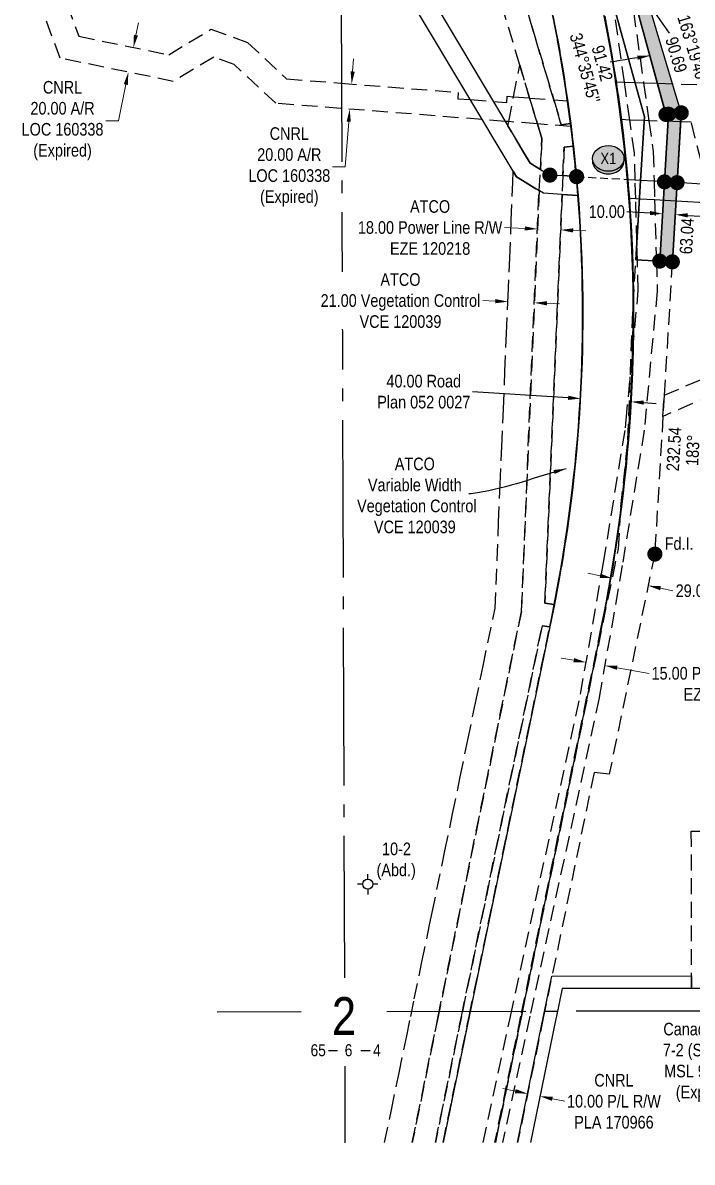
# Model space of a CAD drawing. Extents: x 506429 to 517084, y 6049655 to 6059669.
# Drawn here: x 512685 to 513217, y 6049655 to 6050559 of the extents above; entities that cross this region are included whole.
import ezdxf
from ezdxf.enums import TextEntityAlignment as Align

# ---------------------------------------------------------------- set-up
doc = ezdxf.new("R2010")
doc.units = 0
doc.header["$LTSCALE"] = 5
doc.header["$PDSIZE"] = 0.5
for name, pattern in [('foc-ACCESSROAD', [3.75, 2.5, -1.25]), ('foc-FLOWLINE', [3.75, 2.5, -1.25]), ('foc-QUARTERLINE', [33, 25, -3, 2, -3]), ('foc-TIELINE', [1.875, 1.25, -0.625]), ('foc-TRAV', [1.875, 1.25, -0.625])]:
    doc.linetypes.add(name, pattern=pattern)
doc.layers.get('Defpoints').update_dxf_attribs({"color": 9})
for name, color, linetype in [('10', 1, 'Continuous'), ('9', 3, 'Continuous'), ('C-RW', 13, 'Continuous'), ('F-AR', 190, 'foc-ACCESSROAD'), ('F-EZE', 190, 'foc-FLOWLINE'), ('F-RW', 190, 'Continuous'), ('F-VCE', 190, 'foc-FLOWLINE'), ('F-WS', 190, 'foc-ACCESSROAD'), ('F-WS-S', 190, 'Continuous'), ('L-BD', 7, 'Continuous'), ('L-BD1', 253, 'Continuous'), ('L-MON', 1, 'Continuous'), ('L-SECLBL', 7, 'Continuous'), ('L-SECQ', 8, 'foc-QUARTERLINE'), ('L-TIE', 7, 'foc-TIELINE'), ('L-TITLEDB', 4, 'Continuous'), ('L-TITLEDB-T', 4, 'Continuous'), ('L-TRAV', 7, 'foc-TRAV'), ('P-CROSSINGS', 250, 'Continuous'), ('P-IOP1-H', 21, 'Continuous'), ('P-PROPOSED', 10, 'Continuous'), ('P-PROPOSED-H', 21, 'Continuous'), ('P-TXT', 4, 'Continuous')]:
    doc.layers.add(name, color=color, linetype=linetype)
for name, color, linetype, lineweight in [('F-AR-T', 190, 'Continuous', 9), ('F-EZE-T', 190, 'Continuous', 9), ('F-RW-T', 190, 'Continuous', 9), ('F-WS-T', 190, 'Continuous', 9)]:
    doc.layers.add(name, color=color, linetype=linetype, lineweight=lineweight)
doc.layers.add('Z-POINTNUMBER', color=215, linetype='Continuous', plot=False)
doc.styles.add('80CG', font='ARIALN.TTF', dxfattribs={"height": 10})
doc.styles.add('80L', font='ARIALN.TTF', dxfattribs={"height": 10})
doc.styles.add('Crossing', font='ARIALN.TTF', dxfattribs={"height": 10})
doc.styles.add('SIMPLEX', font='ARIALN.TTF')
doc.dimstyles.new('Compass 5 000', dxfattribs={"dimscale": 5, "dimtxt": 9, "dimasz": 2, "dimexe": 0.2, "dimexo": 0.0625, "dimgap": 0.5, "dimtad": 0, "dimtih": 1, "dimtoh": 1, "dimzin": 0, "dimdsep": 46, "dimtxsty": '80CG', "dimcen": 0.1, "dimse1": 1, "dimse2": 1, "dimclrd": 256, "dimclrt": 256, "dimaunit": 1, "dimadec": 4, "dimazin": 0, "dimtfac": 0.06, "dimtofl": 0, "dimtmove": 0, "dimatfit": 1, "dimfxl": 0.2, "dimtolj": 1, "dimtzin": 0, "dimlwd": -1, "dimarcsym": 0})

# ---------------------------------------------------------------- blocks, each defined once
blk = doc.blocks.new('fdia')
at = {"color": 255, "const_width": 1}
blk.add_lwpolyline([(-0.5, 0, 1), (0.5, 0, 1)], format="xyb", close=True, dxfattribs=at)
blk = doc.blocks.new('Fdiaa')
blk.add_blockref('fdia', (0, 0))
blk = doc.blocks.new('fdib')
at = {"color": 1, "const_width": 1.6}
blk.add_lwpolyline([(-0.4, 0, 1), (0.4, 0, 1)], format="xyb", close=True, dxfattribs=at)
at = {"color": 1}
blk.add_circle((0, 0), 0.8, dxfattribs=at)
blk = doc.blocks.new('Fdibb')
blk.add_blockref('fdib', (0, 0))
blk = doc.blocks.new('fdicc')
for name in ['Fdibb', 'Fdiaa']:
    blk.add_blockref(name, (0, 0))
blk = doc.blocks.new('FDI')
blk.add_blockref('fdicc', (0, 0))
blk = doc.blocks.new('*D874')
at = {"layer": 'Defpoints', "color": 0, "transparency": 16777216}
for p in [(513093.9, 6050400.57), (513112.28, 6050399.8), (513093.7, 6050395.83)]:
    blk.add_point(p, dxfattribs=at)
at = {"layer": 'F-RW-T', "transparency": 16777216}
for p, q in [((513083.71, 6050396.25), (513067.67, 6050396.92)), ((513122.07, 6050394.64), (513132.06, 6050394.22))]:
    blk.add_line(p, q, dxfattribs=at)
for points in [[(513083.78, 6050397.91), (513083.64, 6050394.58), (513093.7, 6050395.83)], [(513122.14, 6050396.31), (513122, 6050392.98), (513112.08, 6050395.06)]]:
    blk.add_solid(points, dxfattribs=at)
at = {"layer": 'F-RW-T', "transparency": 16777216, "insert": (513008.52, 6050396.92), "char_height": 10, "attachment_point": 5, "style": '80CG'}
blk.add_mtext('\\A1;ATCO\\P18.00 Power Line R/W\\PEZE 120218', dxfattribs=at)
blk = doc.blocks.new('*D876')
at = {"layer": 'Defpoints', "color": 0, "transparency": 16777216}
for p in [(513153.95, 6050122.39), (513181.55, 6050112.76), (513182.33, 6050116.53)]:
    blk.add_point(p, dxfattribs=at)
at = {"layer": 'F-EZE-T', "transparency": 16777216}
for p, q in [((513143.38, 6050120.65), (513133.59, 6050122.67)), ((513191.34, 6050110.74), (513201.14, 6050108.72))]:
    blk.add_line(p, q, dxfattribs=at)
for points in [[(513143.72, 6050122.28), (513143.05, 6050119.02), (513153.18, 6050118.63)], [(513191.68, 6050112.37), (513191.01, 6050109.11), (513181.55, 6050112.76)]]:
    blk.add_solid(points, dxfattribs=at)
at = {"layer": 'F-EZE-T', "transparency": 16777216, "insert": (513260.73, 6050108.72), "char_height": 10, "attachment_point": 5, "style": '80CG'}
blk.add_mtext('\\A1;ATCO\\P29.00 Power Line R/W\\PEZE 840086', dxfattribs=at)
blk = doc.blocks.new('*D877')
at = {"layer": 'Defpoints', "color": 0, "transparency": 16777216}
for p in [(513135.53, 6050070.09), (513150.3, 6050067.51), (513147.13, 6050049.35)]:
    blk.add_point(p, dxfattribs=at)
at = {"layer": 'F-EZE-T', "transparency": 16777216}
for p, q in [((513122.51, 6050053.65), (513112.66, 6050055.37)), ((513156.98, 6050047.63), (513182.42, 6050043.18))]:
    blk.add_line(p, q, dxfattribs=at)
for points in [[(513122.8, 6050055.29), (513122.22, 6050052.01), (513132.36, 6050051.93)], [(513157.27, 6050049.27), (513156.7, 6050045.99), (513147.13, 6050049.35)]]:
    blk.add_solid(points, dxfattribs=at)
at = {"layer": 'F-EZE-T', "transparency": 16777216, "insert": (513241.56, 6050043.18), "char_height": 10, "attachment_point": 5, "style": '80CG'}
blk.add_mtext('\\A1;ATCO\\P15.00 Power Line R/W\\PEZE 960063', dxfattribs=at)
blk = doc.blocks.new('*D878')
at = {"layer": 'Defpoints', "color": 0, "transparency": 16777216}
for p in [(512987.89, 6050507.58), (512944.7, 6050490.93), (512986.32, 6050487.66)]:
    blk.add_point(p, dxfattribs=at)
at = {"layer": 'F-AR-T', "transparency": 16777216}
for p, q in [((512947.05, 6050520.82), (512947.83, 6050530.78)), ((512943.92, 6050480.96), (512941.09, 6050445.02)), ((512941.09, 6050445.02), (512931.09, 6050445.02))]:
    blk.add_line(p, q, dxfattribs=at)
for points in [[(512945.39, 6050520.95), (512948.71, 6050520.69), (512946.26, 6050510.85)], [(512942.25, 6050481.09), (512945.58, 6050480.83), (512944.7, 6050490.93)]]:
    blk.add_solid(points, dxfattribs=at)
at = {"layer": 'F-AR-T', "transparency": 16777216, "insert": (512896.78, 6050445.02), "char_height": 10, "attachment_point": 5, "style": '80CG'}
blk.add_mtext('\\A1;CNRL\\P20.00 A/R\\PLOC 160338\\P(Expired)', dxfattribs=at)
blk = doc.blocks.new('*D885')
at = {"layer": 'Defpoints', "color": 0, "transparency": 16777216}
for p in [(513095.26, 6049754.72), (513105.05, 6049752.71), (513095.74, 6049707.61)]:
    blk.add_point(p, dxfattribs=at)
at = {"layer": 'F-RW-T', "transparency": 16777216}
for p, q in [((513076.16, 6049711.65), (513066.37, 6049713.67)), ((513105.54, 6049705.59), (513115.33, 6049703.57))]:
    blk.add_line(p, q, dxfattribs=at)
for points in [[(513076.5, 6049713.28), (513075.83, 6049710.02), (513085.96, 6049709.63)], [(513105.87, 6049707.22), (513105.2, 6049703.96), (513095.74, 6049707.61)]]:
    blk.add_solid(points, dxfattribs=at)
at = {"layer": 'F-RW-T', "transparency": 16777216, "insert": (513154.42, 6049703.57), "char_height": 10, "attachment_point": 5, "style": '80CG'}
blk.add_mtext('\\A1;CNRL\\P10.00 P/L R/W\\PPLA 170966', dxfattribs=at)
blk = doc.blocks.new('*D891')
at = {"layer": 'Defpoints', "color": 0, "transparency": 16777216}
for p in [(513070.27, 6050338.12), (513069.57, 6050321.62), (513090.55, 6050320.74)]:
    blk.add_point(p, dxfattribs=at)
at = {"layer": 'F-RW-T', "transparency": 16777216}
for p, q in [((513060.27, 6050338.54), (513050.28, 6050338.96)), ((513101.23, 6050336.82), (513111.22, 6050336.4))]:
    blk.add_line(p, q, dxfattribs=at)
for points in [[(513060.34, 6050340.2), (513060.2, 6050336.87), (513070.27, 6050338.12)], [(513101.3, 6050338.49), (513101.16, 6050335.16), (513091.24, 6050337.24)]]:
    blk.add_solid(points, dxfattribs=at)
at = {"layer": 'F-RW-T', "transparency": 16777216, "insert": (512984.99, 6050338.96), "char_height": 10, "attachment_point": 5, "style": '80CG', "bg_fill": 3, "box_fill_scale": 1.1, "bg_fill_color": 256, "bg_fill_true_color": 13158600, "bg_fill_transparency": 0}
blk.add_mtext('\\A1;ATCO\\P21.00 Vegetation Control\\PVCE 120039', dxfattribs=at)
blk = doc.blocks.new('*D892')
at = {"layer": 'Defpoints', "color": 0, "transparency": 16777216}
for p in [(513128, 6050259.95), (513128.08, 6050261.22), (513167.95, 6050257.4)]:
    blk.add_point(p, dxfattribs=at)
at = {"layer": 'L-TITLEDB-T', "transparency": 16777216}
for p, q in [((513118.1, 6050261.86), (513042.23, 6050266.69)), ((513178.01, 6050258.04), (513187.99, 6050257.4))]:
    blk.add_line(p, q, dxfattribs=at)
for points in [[(513118.2, 6050263.52), (513117.99, 6050260.19), (513128.08, 6050261.22)], [(513178.11, 6050259.7), (513177.9, 6050256.37), (513168.03, 6050258.67)]]:
    blk.add_solid(points, dxfattribs=at)
at = {"layer": 'L-TITLEDB-T', "transparency": 16777216, "insert": (513003.5, 6050266.69), "char_height": 10, "attachment_point": 5, "style": '80CG'}
blk.add_mtext('\\A1;40.00 Road\\PPlan 052 0027', dxfattribs=at)
blk = doc.blocks.new('*D895')
at = {"layer": 'Defpoints', "color": 0, "transparency": 16777216}
for p in [(512760.16, 6050542.49), (512756.14, 6050522.92), (512769.04, 6050520.27)]:
    blk.add_point(p, dxfattribs=at)
at = {"layer": 'F-RW-T', "transparency": 16777216}
for p, q in [((512775.08, 6050549.63), (512777.09, 6050559.43)), ((512767.03, 6050510.47), (512761.13, 6050481.76)), ((512761.13, 6050481.76), (512751.13, 6050481.76))]:
    blk.add_line(p, q, dxfattribs=at)
for points in [[(512773.45, 6050549.97), (512776.71, 6050549.3), (512773.07, 6050539.84)], [(512765.4, 6050510.81), (512768.66, 6050510.14), (512769.04, 6050520.27)]]:
    blk.add_solid(points, dxfattribs=at)
at = {"layer": 'F-RW-T', "transparency": 16777216, "insert": (512716.82, 6050481.76), "char_height": 10, "attachment_point": 5, "style": '80CG'}
blk.add_mtext('\\A1;CNRL\\P20.00 A/R\\PLOC 160338\\P(Expired)', dxfattribs=at)
blk = doc.blocks.new('L-SECLBL')
at = {"layer": '9', "color": 7}
for p, q in [((-5.08, -27.83), (-12.29, -27.83)), ((20.7, -27.83), (13.5, -27.83))]:
    blk.add_line(p, q, dxfattribs=at)
at = {"layer": '10', "color": 2, "style": 'SIMPLEX'}
blk.add_attdef('SEC', text='', height=30, dxfattribs=at).set_placement((0, 0), align=Align.MIDDLE)
at = {"layer": '10', "color": 5, "style": '80L'}
blk.add_attdef('TWP', text='', height=9.5, dxfattribs=at).set_placement((-14.43, -27.37), align=Align.MIDDLE_RIGHT)
blk.add_attdef('RGE', text='', height=9.5, dxfattribs=at).set_placement((3.62, -27.37), align=Align.MIDDLE_CENTER)
blk.add_attdef('MER', text='', height=9.5, dxfattribs=at).set_placement((23.17, -27.37), align=Align.MIDDLE_LEFT)
blk = doc.blocks.new('Gabd')
for p, q in [((-0.81, 0), (-1.62, 0)), ((0, 0.81), (0, 1.62)), ((1.62, 0), (0.81, 0)), ((0, -0.81), (0, -1.62))]:
    blk.add_line(p, q)
blk.add_circle((0, 0), 0.8)
blk = doc.blocks.new('*D1045')
at = {"layer": 'Defpoints', "color": 0, "transparency": 16777216}
for p in [(513192.98, 6050407.06), (513202.95, 6050406.45), (513202.99, 6050407.23)]:
    blk.add_point(p, dxfattribs=at)
at = {"layer": 'P-TXT', "transparency": 16777216}
for p, q in [((513183.05, 6050408.44), (513164.69, 6050409.55)), ((513212.98, 6050406.62), (513222.96, 6050406.01))]:
    blk.add_line(p, q, dxfattribs=at)
for points in [[(513183.15, 6050410.1), (513182.95, 6050406.77), (513193.03, 6050407.83)], [(513213.08, 6050408.28), (513212.87, 6050404.96), (513202.99, 6050407.23)]]:
    blk.add_solid(points, dxfattribs=at)
at = {"layer": 'P-TXT', "transparency": 16777216, "insert": (513148.75, 6050409.55), "char_height": 10, "attachment_point": 5, "style": '80CG', "bg_fill": 3, "box_fill_scale": 1.1, "bg_fill_color": 256, "bg_fill_true_color": 13158600, "bg_fill_transparency": 0}
blk.add_mtext('\\A1;10.00', dxfattribs=at)
blk = doc.blocks.new('xing2')
h = blk.add_hatch(color=50)
h.dxf.hatch_style = 1
edge = h.paths.add_edge_path()
edge.add_ellipse((0, 0), major_axis=(-12.5, 0), ratio=0.816297, start_angle=0, end_angle=360)
h = blk.add_hatch(color=250)
h.dxf.hatch_style = 1
edge = h.paths.add_edge_path()
edge.add_ellipse((0, -2.05), major_axis=(-12.5, 0), ratio=0.816297, start_angle=0, end_angle=180)
edge.add_line((12.5, -2.05), (12.5, 0))
edge.add_ellipse((0, 0), major_axis=(-12.5, 0), ratio=0.816297, start_angle=0, end_angle=180, ccw=False)
edge.add_line((-12.5, 0), (-12.5, -2.05))
at = {"color": 250}
blk.add_ellipse((0, 0), major_axis=(-12.5, 0), ratio=0.816297, dxfattribs=at)
blk.add_ellipse((0, -2.05), major_axis=(-12.5, 0), ratio=0.816297, start_param=0, end_param=3.141593, dxfattribs=at)
at = {"color": 250, "style": 'Crossing'}
blk.add_attdef('CROSSING', text='', height=9, dxfattribs=at).set_placement((0.09, 0.02), align=Align.MIDDLE_CENTER)
at = {"color": 250, "style": 'Crossing', "flags": 1}
for tag, p in [('OWNER', (0.09, -12.49)), ('DESCRIPTION', (0.09, -25.77)), ('LOCATION', (0.09, -39.3)), ('DWG_REF', (0.09, -52.84))]:
    blk.add_attdef(tag, text='', height=9, dxfattribs=at).set_placement(p, align=Align.MIDDLE_CENTER)

msp = doc.modelspace()

# ---------------------------------------------------------------- hatches: boundary and pattern name
at = {"layer": 'P-IOP1-H'}
h = msp.add_hatch(color=256, dxfattribs=at)
h.dxf.hatch_style = 1
h.paths.add_polyline_path([(513181.824, 6050574.749), (513171.466, 6050574.725), (513171.467, 6050574.72), (513195.726, 6050486.673), (513197.742, 6050486.877), (513194.546, 6050433.204), (513190.786, 6050370.312), (513200.765, 6050369.721), (513204.489, 6050432.588), (513207.816, 6050487.96)])
at = {"layer": 'P-PROPOSED-H'}
h = msp.add_hatch(color=256, dxfattribs=at)
h.dxf.hatch_style = 1
h.paths.add_polyline_path([(513200.765, 6050369.721), (513204.489, 6050432.588), (513207.816, 6050487.96), (513181.823, 6050574.751), (513133.958, 6050748.933), (513135.876, 6050749.648), (513131.039, 6050759.395), (512994.256, 6051040.563), (512959.642, 6051111.738), (512906.284, 6051221.457), (512873.349, 6051447.791), (512873.812, 6051458.346), (512903.802, 6051636.826), (512918.688, 6051681.961), (512940.066, 6051806.788), (513002.694, 6052170.762), (513004.638, 6052182.216), (513000.423, 6052182.208), (512993.756, 6052182.183), (512992.767, 6052172.077), (512930.212, 6051808.476), (512908.969, 6051684.378), (512894.078, 6051639.256), (512862.261, 6051454.435), (512863.462, 6051446.344), (512896.621, 6051218.484), (512950.658, 6051107.376), (512985.27, 6051036.179), (513121.643, 6050755.862), (513171.467, 6050574.72), (513195.726, 6050486.673), (513197.742, 6050486.877), (513194.546, 6050433.204), (513190.786, 6050370.312)])

# ---------------------------------------------------------------- linework, layer by layer
at = {"layer": 'C-RW'}
for p, q in [((513171.526, 6050574.745), (513194.788, 6050490.089)), ((513178.608, 6050484.876), (513155.482, 6050568.925)), ((513208.029, 6050491.499), (513194.788, 6050490.089)), ((513208.029, 6050491.499), (513204.489, 6050432.588)), ((513175.568, 6050434.301), (513178.608, 6050484.876)), ((513171.844, 6050371.434), (513175.568, 6050434.301)), ((513204.489, 6050432.588), (513200.765, 6050369.721)), ((513200.765, 6050369.721), (513171.844, 6050371.434))]:
    msp.add_line(p, q, dxfattribs=at)
at = {"layer": 'C-RW', "flags": 128}
msp.add_lwpolyline([(513155.482, 6050568.925), (513178.608, 6050484.876), (513175.568, 6050434.301), (513171.844, 6050371.434), (513190.786, 6050370.312), (513194.546, 6050433.204), (513197.742, 6050486.877), (513195.726, 6050486.673), (513171.467, 6050574.72)], dxfattribs=at)
at = {"layer": 'F-AR'}
for points in [[(512720.425, 6050574.037), (512729.84, 6050548.721), (512801.071, 6050534.082), (512834.589, 6050554.257), (512863.653, 6050543.803), (512894.632, 6050514.903), (512937.708, 6050511.519), (513030.907, 6050504.195), (513030.515, 6050499.215), (513040.421, 6050498.437), (513058.658, 6050497.004), (513069.357, 6050496.163), (513069.748, 6050501.142), (513074.769, 6050500.748), (513087.503, 6050499.748), (513106.723, 6050498.237), (513117.524, 6050497.389), (513117.621, 6050496.707), (513118.465, 6050490.641), (513118.677, 6050489.083), (513118.972, 6050486.876), (513119.573, 6050482.353), (513119.957, 6050479.488), (513120.085, 6050478.53), (513120.268, 6050477.096), (513093.64, 6050479.223), (513070.915, 6050481.009), (513068.078, 6050481.232), (513049.857, 6050482.663), (512937.76, 6050491.472), (512886.108, 6050495.532), (512853.026, 6050526.392), (512836.759, 6050532.243), (512804.69, 6050512.941), (512714.972, 6050531.379), (512699.124, 6050573.993)], [(513018.831, 6049670.873), (513039.492, 6049770.948), (513103.451, 6050080.2), (513105.029, 6050087.881), (513107.053, 6050097.87), (513108.951, 6050107.871), (513110.794, 6050117.887), (513112.461, 6050127.411), (513112.554, 6050127.955), (513114.115, 6050137.329), (513114.226, 6050138.01), (513115.687, 6050147.259), (513115.81, 6050148.077), (513117.316, 6050158.159), (513118.729, 6050168.254), (513120.056, 6050178.36), (513121.297, 6050188.477), (513122.451, 6050198.604), (513123.519, 6050208.741), (513124.499, 6050218.887), (513125.393, 6050229.041), (513126.199, 6050239.203), (513126.919, 6050249.371), (513127.551, 6050259.543), (513128.097, 6050269.722), (513128.556, 6050279.904), (513128.927, 6050290.091), (513129.211, 6050300.28), (513129.407, 6050310.471), (513129.517, 6050320.663), (513129.539, 6050330.856), (513129.474, 6050341.048), (513129.322, 6050351.241), (513129.082, 6050361.431), (513128.756, 6050371.618), (513128.342, 6050381.803), (513127.841, 6050391.984), (513127.253, 6050402.16), (513126.577, 6050412.33), (513125.815, 6050422.495), (513125.193, 6050430.041), (513124.522, 6050437.584), (513123.756, 6050445.606), (513123.571, 6050447.461), (513122.938, 6050453.624), (513122.1, 6050461.64), (513121.491, 6050467.205), (513120.302, 6050477.057), (513119.965, 6050479.496), (513118.976, 6050486.877), (513118.679, 6050489.084), (513117.623, 6050496.708), (513117.341, 6050498.665), (513116.187, 6050506.525), (513115.926, 6050508.236), (513114.67, 6050516.33), (513114.434, 6050517.796), (513113.071, 6050526.123), (513112.864, 6050527.341), (513111.388, 6050535.9), (513111.218, 6050536.875), (513109.627, 6050545.665), (513109.493, 6050546.395), (513107.723, 6050555.738), (513105.834, 6050565.284)], [(513146.73, 6050564.759), (513148.685, 6050554.541), (513150.555, 6050544.308), (513152.337, 6050534.058), (513154.032, 6050523.794), (513155.642, 6050513.516), (513155.775, 6050512.614), (513157.16, 6050503.224), (513157.253, 6050502.58), (513158.602, 6050492.893), (513159.948, 6050482.596), (513161.207, 6050472.279), (513162.38, 6050461.942), (513163.466, 6050451.596), (513164.464, 6050441.241), (513165.006, 6050435.178), (513165.636, 6050427.637), (513166.219, 6050420.093), (513166.959, 6050409.525), (513167.608, 6050398.952), (513168.166, 6050388.373), (513168.632, 6050377.79), (513169.008, 6050367.203), (513169.292, 6050356.614), (513169.486, 6050346.023), (513169.587, 6050335.43), (513169.598, 6050324.73), (513169.516, 6050314.03), (513169.34, 6050303.331), (513169.225, 6050298.723), (513169.072, 6050292.634), (513168.71, 6050281.94), (513168.257, 6050271.249), (513167.709, 6050260.563), (513167.069, 6050249.882), (513166.336, 6050239.207), (513165.51, 6050228.538), (513164.591, 6050217.878), (513163.58, 6050207.226), (513162.476, 6050196.583), (513161.28, 6050185.95), (513159.992, 6050175.328), (513158.746, 6050165.724), (513157.424, 6050156.13), (513156.028, 6050146.546), (513154.555, 6050136.974), (513153.008, 6050127.414), (513151.385, 6050117.867), (513149.687, 6050108.332), (513147.915, 6050098.812), (513146.067, 6050089.305), (513144.144, 6050079.814), (513080.325, 6049771.033), (513059.654, 6049670.965)], [(513228.083, 6050431.428), (513215.814, 6050480.518), (513207.335, 6050480.816), (513182.175, 6050481.699), (513178.375, 6050481.833), (513166.957, 6050482.234), (513159.948, 6050482.596), (513158.602, 6050492.893), (513157.253, 6050502.58), (513157.16, 6050503.224), (513155.775, 6050512.614), (513162.693, 6050512.372), (513171.167, 6050512.075), (513177.91, 6050511.838), (513188.961, 6050511.45), (513227.41, 6050510.101)]]:
    msp.add_lwpolyline(points, dxfattribs=at)
at = {"layer": 'F-EZE'}
for points in [[(513050.714, 6049670.945), (513072.344, 6049771.016), (513127.954, 6050026.704), (513146.201, 6050131.144), (513163.557, 6050238.131), (513164.111, 6050244.047), (513167.473, 6050279.988), (513169.225, 6050298.723), (513173.729, 6050346.883), (513173.043, 6050371.351), (513172.628, 6050386.151), (513171.685, 6050419.768), (513171.263, 6050434.806), (513170.668, 6050456.004), (513166.957, 6050482.234), (513162.693, 6050512.372), (513155.183, 6050565.45), (513152.416, 6050574.962), (513152.206, 6050575.68), (513125.086, 6050670.05), (513114.791, 6050691.63), (513095.055, 6050733.003), (513020.917, 6050885.238)], [(512994.327, 6049670.818), (513014.9, 6049770.898), (513080.972, 6050092.324), (513094.972, 6050426.212), (513096.094, 6050443.113), (513097.121, 6050467.582), (513093.64, 6050479.223), (513087.503, 6050499.748), (513079.682, 6050525.906), (513065.071, 6050574.768)], [(513083.827, 6050574.809), (513106.723, 6050498.237), (513112.602, 6050478.577), (513119.957, 6050479.488), (513120.085, 6050478.53), (513120.275, 6050477.086), (513121.466, 6050467.197), (513122.093, 6050461.64), (513114.832, 6050460.733), (513113.888, 6050438.216), (513113.259, 6050423.241), (513099.656, 6050098.788), (513107.043, 6050097.873), (513105.017, 6050087.889), (513103.441, 6050080.202), (513097.452, 6050080.941), (513033.392, 6049770.936), (513012.711, 6049670.86)], [(513169.877, 6050568.611), (513177.91, 6050511.838), (513182.175, 6050481.699), (513185.632, 6050457.269), (513186.287, 6050433.914), (513186.709, 6050418.877), (513188.067, 6050370.46), (513188.742, 6050346.394), (513178.433, 6050236.185), (513160.985, 6050128.651), (513142.679, 6050023.865), (513087.695, 6049771.048), (513066.062, 6049670.98)], [(513060.636, 6049670.967), (513081.278, 6049771.035), (513157.988, 6050141.894), (513159.992, 6050175.328), (513165.51, 6050228.538), (513167.473, 6050279.988), (513169.587, 6050335.43), (513171.771, 6050371.427), (513173.043, 6050371.352), (513188.067, 6050370.461), (513200.667, 6050369.713), (513194.321, 6050263.854), (513193.317, 6050247.094), (513186.781, 6050138.076), (513150.631, 6049963.126), (513138.656, 6049964.415), (513098.623, 6049771.071), (513077.984, 6049671.007)], [(513268.477, 6050279.498), (513193.317, 6050247.094), (513194.321, 6050263.854), (513262.606, 6050293.294)]]:
    msp.add_lwpolyline(points, dxfattribs=at)
at = {"layer": 'F-RW'}
for points in [[(513012.283, 6050574.651), (513070.249, 6050477.598), (513082.67, 6050456.801), (513087.907, 6050448.031), (513096.094, 6050443.113), (513103.188, 6050438.851), (513113.888, 6050438.215), (513124.522, 6050437.584), (513124.938, 6050437.56)], [(513198.472, 6050551.299), (513181.805, 6050575.029)], [(513126.231, 6050422.47), (513125.815, 6050422.495), (513113.259, 6050423.241), (513098.386, 6050424.125), (513095.376, 6050425.965), (513094.972, 6050426.212), (513081.727, 6050434.307), (513077.094, 6050437.138), (513074.353, 6050441.72), (512999.423, 6050566.965)], [(513165.421, 6050435.153), (513171.263, 6050434.806), (513175.528, 6050434.553), (513186.287, 6050433.914), (513204.45, 6050432.836), (513228.083, 6050431.428)], [(513231.89, 6050416.195), (513203.554, 6050417.877), (513186.709, 6050418.877), (513174.632, 6050419.593), (513171.685, 6050419.768), (513166.635, 6050420.068)], [(513077.984, 6049671.007), (513098.623, 6049771.071), (513105.229, 6049802.966), (513215.945, 6049803.051), (513215.955, 6049793.061), (513113.37, 6049792.978), (513108.841, 6049771.092), (513108.407, 6049769), (513088.194, 6049671.03)]]:
    msp.add_lwpolyline(points, dxfattribs=at)
at = {"layer": 'F-VCE'}
for points in [[(513105.824, 6050565.278), (513107.314, 6050557.815), (513107.719, 6050555.737), (513109.489, 6050546.393), (513109.624, 6050545.663), (513110.073, 6050543.222), (513111.212, 6050536.872), (513111.383, 6050535.898), (513112.594, 6050528.924), (513112.862, 6050527.34), (513113.066, 6050526.12), (513114.426, 6050517.792), (513114.662, 6050516.326), (513115.436, 6050511.423), (513115.923, 6050508.234), (513116.181, 6050506.523), (513117.338, 6050498.664), (513117.524, 6050497.389), (513117.62, 6050496.707), (513118.457, 6050490.638), (513118.671, 6050489.08), (513118.967, 6050486.874), (513119.574, 6050482.353), (513119.958, 6050479.488), (513119.958, 6050479.488), (513112.602, 6050478.577), (513106.723, 6050498.237), (513083.827, 6050574.809)], [(512972.423, 6049670.769), (512977.793, 6049696.756), (512983.861, 6049726.121), (512989.93, 6049755.486), (512993.105, 6049770.852), (512995.997, 6049784.85), (513002.066, 6049814.216), (513008.133, 6049843.58), (513010.156, 6049853.368), (513020.269, 6049902.309), (513026.337, 6049931.674), (513032.406, 6049961.039), (513038.473, 6049990.405), (513044.541, 6050019.769), (513050.609, 6050049.134), (513060.068, 6050094.905), (513061.674, 6050133.219), (513062.93, 6050163.177), (513064.186, 6050193.136), (513065.443, 6050223.095), (513066.698, 6050253.054), (513067.955, 6050283.013), (513069.211, 6050312.972), (513070.467, 6050342.93), (513071.723, 6050372.889), (513072.979, 6050402.849), (513074.235, 6050432.807), (513074.353, 6050441.72), (513077.094, 6050437.138), (513081.727, 6050434.307), (513094.972, 6050426.212), (513080.972, 6050092.324), (513014.9, 6049770.898), (512994.327, 6049670.818)], [(513012.711, 6049670.86), (513033.392, 6049770.935), (513097.452, 6050080.941), (513103.441, 6050080.202), (513039.492, 6049770.947), (513018.832, 6049670.873)]]:
    msp.add_lwpolyline(points, dxfattribs=at)
for points in [[(513097.121, 6050467.582), (513096.094, 6050443.113), (513087.907, 6050448.031), (513082.67, 6050456.801), (513070.249, 6050477.599), (513070.915, 6050481.009), (513074.769, 6050500.748), (513079.682, 6050525.906), (513087.503, 6050499.748), (513093.64, 6050479.223), (513097.121, 6050467.582)], [(513123.379, 6050449.369), (513123.57, 6050447.461), (513123.754, 6050445.605), (513124.522, 6050437.584), (513113.888, 6050438.215), (513114.832, 6050460.733), (513122.093, 6050461.64), (513122.936, 6050453.623), (513123.379, 6050449.369)], [(513125.815, 6050422.495), (513126.555, 6050412.325), (513127.201, 6050402.953), (513127.25, 6050402.16), (513127.817, 6050391.98), (513128.342, 6050381.803), (513128.736, 6050371.617), (513129.053, 6050362.404), (513129.08, 6050361.431), (513129.306, 6050351.24), (513129.474, 6050341.048), (513129.529, 6050330.856), (513129.526, 6050323.438), (513129.509, 6050320.663), (513129.389, 6050310.471), (513129.211, 6050300.279), (513128.911, 6050290.092), (513128.553, 6050279.904), (513128.523, 6050279.149), (513128.084, 6050269.724), (513127.551, 6050259.542), (513126.903, 6050249.374), (513126.196, 6050239.203), (513126.123, 6050238.232), (513125.38, 6050229.044), (513124.499, 6050218.887), (513123.517, 6050208.741), (513123.437, 6050207.959), (513122.443, 6050198.607), (513121.75, 6050192.419), (513121.292, 6050188.479), (513120.056, 6050178.359), (513119.026, 6050170.496), (513118.725, 6050168.256), (513117.309, 6050158.162), (513116.719, 6050154.137), (513115.804, 6050148.08), (513115.679, 6050147.262), (513114.227, 6050138.008), (513114.115, 6050137.329), (513112.552, 6050127.955), (513112.459, 6050127.411), (513112.203, 6050125.925), (513110.789, 6050117.89), (513109.932, 6050113.187), (513108.944, 6050107.876), (513107.043, 6050097.873), (513099.656, 6050098.788), (513113.259, 6050423.241), (513125.815, 6050422.495)]]:
    msp.add_lwpolyline(points, close=True, dxfattribs=at)
at = {"layer": 'F-WS'}
msp.add_lwpolyline([(513326.845, 6049793.167), (513263.908, 6049793.107), (513215.955, 6049793.06), (513215.825, 6049917.936), (513315.191, 6049918.054), (513335.217, 6049918.077), (513326.845, 6049793.167)], close=True, dxfattribs=at)
at = {"layer": 'L-SECQ'}
for p, q in [((512937.937, 6050574.182), (512940.534, 6049801.446)), ((513744.429, 6049776.309), (512974.181, 6049774.666)), ((512906.158, 6049774.521), (512839.464, 6049774.379)), ((512940.769, 6049731.522), (512940.974, 6049670.698))]:
    msp.add_line(p, q, dxfattribs=at)
at = {"layer": 'L-TIE'}
msp.add_line((513124.728, 6050437.327), (513165.421, 6050435.153), dxfattribs=at)
at = {"layer": 'L-TITLEDB'}
for points in [[(513019.258, 6049670.874), (513039.909, 6049770.905), (513103.868, 6050080.157), (513105.447, 6050087.838), (513107.47, 6050097.827), (513109.368, 6050107.828), (513111.211, 6050117.844), (513112.878, 6050127.367), (513112.971, 6050127.911), (513114.532, 6050137.285), (513114.644, 6050137.967), (513116.104, 6050147.215), (513116.228, 6050148.034), (513117.733, 6050158.116), (513119.147, 6050168.211), (513120.473, 6050178.317), (513121.714, 6050188.434), (513122.869, 6050198.561), (513123.936, 6050208.698), (513124.916, 6050218.844), (513125.81, 6050228.998), (513126.617, 6050239.159), (513127.336, 6050249.327), (513127.969, 6050259.499), (513128.515, 6050269.678), (513128.973, 6050279.861), (513129.344, 6050290.047), (513129.628, 6050300.236), (513129.825, 6050310.427), (513129.934, 6050320.619), (513129.956, 6050330.813), (513129.892, 6050341.005), (513129.739, 6050351.197), (513129.5, 6050361.388), (513129.173, 6050371.575), (513128.759, 6050381.76), (513128.258, 6050391.941), (513127.67, 6050402.116), (513126.994, 6050412.286), (513126.233, 6050422.451), (513125.61, 6050429.998), (513124.939, 6050437.541), (513124.174, 6050445.562), (513123.988, 6050447.417), (513123.355, 6050453.58), (513122.518, 6050461.597), (513121.908, 6050467.162), (513120.719, 6050477.014), (513120.382, 6050479.452), (513119.393, 6050486.834), (513119.096, 6050489.041), (513118.04, 6050496.664), (513117.758, 6050498.622), (513116.604, 6050506.482), (513116.344, 6050508.192), (513115.087, 6050516.287), (513114.851, 6050517.753), (513113.488, 6050526.079), (513113.281, 6050527.298), (513111.806, 6050535.857), (513111.635, 6050536.832), (513110.045, 6050545.621), (513109.91, 6050546.351), (513108.14, 6050555.695), (513106.251, 6050565.24)], [(513147.147, 6050564.716), (513149.103, 6050554.498), (513150.972, 6050544.264), (513152.754, 6050534.015), (513154.45, 6050523.751), (513156.059, 6050513.473), (513156.192, 6050512.57), (513157.578, 6050503.18), (513157.67, 6050502.537), (513159.019, 6050492.85), (513160.365, 6050482.553), (513161.624, 6050472.236), (513162.797, 6050461.899), (513163.884, 6050451.552), (513164.882, 6050441.198), (513165.423, 6050435.135), (513166.053, 6050427.594), (513166.637, 6050420.049), (513167.376, 6050409.482), (513168.026, 6050398.908), (513168.583, 6050388.33), (513169.05, 6050377.747), (513169.425, 6050367.16), (513169.709, 6050356.57), (513169.903, 6050345.979), (513170.005, 6050335.387), (513170.016, 6050324.686), (513169.933, 6050313.986), (513169.758, 6050303.287), (513169.642, 6050298.68), (513169.49, 6050292.591), (513169.128, 6050281.896), (513168.674, 6050271.206), (513168.127, 6050260.52), (513167.486, 6050249.839), (513166.753, 6050239.163), (513165.927, 6050228.495), (513165.009, 6050217.835), (513163.998, 6050207.182), (513162.894, 6050196.54), (513161.698, 6050185.907), (513160.409, 6050175.284), (513159.163, 6050165.68), (513157.842, 6050156.087), (513156.445, 6050146.503), (513154.973, 6050136.931), (513153.425, 6050127.371), (513151.803, 6050117.824), (513150.105, 6050108.289), (513148.332, 6050098.768), (513146.484, 6050089.262), (513144.562, 6050079.77), (513080.742, 6049770.989), (513060.081, 6049670.966)]]:
    msp.add_lwpolyline(points, dxfattribs=at)
at = {"layer": 'L-TRAV', "flags": 128}
msp.add_lwpolyline([(513207.816, 6050487.96), (513195.726, 6050486.673), (513194.788, 6050490.089)], dxfattribs=at)
at = {"layer": 'P-PROPOSED', "flags": 128}
msp.add_lwpolyline([(513171.467, 6050574.72), (513195.726, 6050486.673), (513197.742, 6050486.877), (513194.546, 6050433.204), (513190.786, 6050370.312), (513200.765, 6050369.721), (513204.489, 6050432.588), (513207.816, 6050487.96), (513181.823, 6050574.751)], dxfattribs=at)
at = {"layer": 'Z-POINTNUMBER'}
for radius, start, end in [(1230.781, 348.334597, 26.442951), (1190.82, 5.249788, 11.933371), (1190.82, 348.334597, 5.249788)]:
    msp.add_arc((511938.901, 6050328.369), radius, start, end, dxfattribs=at)

# ---------------------------------------------------------------- block references
at = {"layer": 'F-WS-S', "color": 3, "xscale": 4.997525550000021, "yscale": 4.997525550000021, "zscale": 4.997525550000021}
msp.add_blockref('Gabd', (512959.017, 6049875.855), dxfattribs=at)
at = {"layer": 'L-MON'}
for p, xscale, yscale, zscale in [((513195.726, 6050486.673), 4.997525550000026, 4.997525550000026, 4.997525550000026), ((513197.742, 6050486.877), 4.995052324580574, 4.995052324580574, 4.995052324580574), ((513207.816, 6050487.96), 4.997525550000026, 4.997525550000026, 4.997525550000026), ((513103.565, 6050438.58), 4.997525550000026, 4.997525550000026, 4.997525550000026), ((513124.728, 6050437.327), 4.997525550000026, 4.997525550000026, 4.997525550000026), ((513194.546, 6050433.204), 4.995052324580574, 4.995052324580574, 4.995052324580574), ((513204.489, 6050432.588), 4.997525550000026, 4.997525550000026, 4.997525550000026), ((513190.786, 6050370.312), 4.995052324580574, 4.995052324580574, 4.995052324580574), ((513200.765, 6050369.721), 4.997525550000026, 4.997525550000026, 4.997525550000026), ((513186.898, 6050137.829), 4.997525550000026, 4.997525550000026, 4.997525550000026)]:
    msp.add_blockref('FDI', p, dxfattribs=dict(at, xscale=xscale, yscale=yscale, zscale=zscale))
at = {"layer": 'L-SECLBL', "xscale": 0.99950511, "yscale": 0.99950511, "zscale": 0.99950511}
msp.add_blockref('L-SECLBL', (512940.187, 6049771.478), dxfattribs=at).add_auto_attribs({'SEC': '2', 'TWP': '65', 'RGE': '6', 'MER': '4'})
at = {"layer": 'P-CROSSINGS', "xscale": 0.9990104649161125, "yscale": 0.9990104649161125, "zscale": 0.9990104649161125}
msp.add_blockref('xing2', (513149.904, 6050451.787), dxfattribs=at).add_auto_attribs({'CROSSING': 'X1'})

# ---------------------------------------------------------------- texts
at = {"layer": 'F-WS-T', "char_height": 9.99505, "attachment_point": 1, "style": '80L'}
for s, width, insert in [('\\pi4.7661;10-2\\P\\pi0.40943;(Abd.)', 30.6131, (512965.615, 6049908.892)), ('\\pi1.6127;Canadian Oil\\P\\pi1.224;7-2 (Surface)\\P\\pi2.2535;MSL 940473\\P\\pi11.492;(Expired)', 68.04316, (513192.013, 6049765.917))]:
    msp.add_mtext_dynamic_manual_height_columns(s, width=width, gutter_width=50, heights=[0], dxfattribs=dict(at, insert=insert))
at = {"layer": 'L-BD', "style": '80L'}
for s, rotation, p in [("163°19'40''", 286.6725, (513217.549, 6050538.163)), ('90.69', 286.6725, (513203.911, 6050534.079)), ('63.04', 86.6098, (513212.199, 6050390.149)), ('232.54', 86.5778, (513201.987, 6050221.113)), ('183°', 86.5778, (513216.946, 6050220.219))]:
    msp.add_text(s, height=9.9901, rotation=rotation, dxfattribs=at).set_placement(p, align=Align.MIDDLE)
at = {"layer": 'L-BD1', "style": '80L'}
for s, p in [("344°35'45''", (513131.441, 6050523.547)), ('91.42', (513145.166, 6050527.329))]:
    msp.add_text(s, height=9.9901, rotation=285.404, dxfattribs=at).set_placement(p, align=Align.MIDDLE)
at = {"layer": 'L-MON', "insert": (513193.588, 6050151.204), "char_height": 9.9901, "attachment_point": 1, "style": '80L'}
msp.add_mtext_dynamic_manual_height_columns('\\pi1.0826;Fd.I.', width=22.04407, gutter_width=50, heights=[0], dxfattribs=at)

# ---------------------------------------------------------------- dimensions: what is measured, and where the dimension line sits
at = {"layer": 'F-AR-T'}
dim = msp.add_linear_dim(base=(512944.699, 6050490.927), p1=(512987.89, 6050507.575), p2=(512986.325, 6050487.656), angle=265.506693, text='CNRL\\P20.00 A/R\\PLOC 160338\\P(Expired)', dimstyle='Compass 5 000', dxfattribs=at)
dim.commit()
dim.dimension.update_dxf_attribs({"geometry": '*D878', "text_midpoint": (512896.777, 6050445.017), "dimtype": 161})
at = {"layer": 'F-EZE-T'}
for base, p1, p2, angle, text, picture, middle in [((513181.551, 6050112.764), (513153.955, 6050122.393), (513182.329, 6050116.531), 348.325558, 'ATCO\\P29.00 Power Line R/W\\PEZE 840086', '*D876', (513260.731, 6050108.716)), ((513147.131, 6050049.348), (513135.534, 6050070.093), (513150.305, 6050067.513), 350.090547, 'ATCO\\P15.00 Power Line R/W\\PEZE 960063', '*D877', (513241.557, 6050043.184))]:
    dim = msp.add_linear_dim(base=base, p1=p1, p2=p2, angle=angle, text=text, dimstyle='Compass 5 000', dxfattribs=at)
    dim.commit()
    dim.dimension.update_dxf_attribs({"geometry": picture, "text_midpoint": middle, "dimtype": 161})
at = {"layer": 'F-RW-T'}
for base, p1, p2, angle, text, picture, middle in [((512769.044, 6050520.267), (512760.163, 6050542.489), (512756.142, 6050522.918), 258.387251, 'CNRL\\P20.00 A/R\\PLOC 160338\\P(Expired)', '*D895', (512716.815, 6050481.756)), ((513093.698, 6050395.83), (513112.276, 6050399.804), (513093.897, 6050400.575), 177.599009, 'ATCO\\P18.00 Power Line R/W\\PEZE 120218', '*D874', (513008.525, 6050396.921)), ((513095.742, 6049707.611), (513095.261, 6049754.724), (513105.045, 6049752.706), 348.342727, 'CNRL\\P10.00 P/L R/W\\PPLA 170966', '*D885', (513154.415, 6049703.569))]:
    dim = msp.add_linear_dim(base=base, p1=p1, p2=p2, angle=angle, text=text, dimstyle='Compass 5 000', dxfattribs=at)
    dim.commit()
    dim.dimension.update_dxf_attribs({"geometry": picture, "text_midpoint": middle, "dimtype": 161})

# ---------------------------------------------------------------- leaders
at = {"layer": 'L-BD1', "path_type": 1}
msp.add_leader([(513182.926, 6050533.259), (513151.39, 6050528.208)], dimstyle='Compass 5 000', override={"dimgap": 0.5, "dimtad": 0}, dxfattribs=at)

# ---------------------------------------------------------------- next in the draw order: texts
at = {"layer": 'F-RW-T', "insert": (512996.39, 6050184.325), "char_height": 9.99505, "attachment_point": 5, "style": '80CG', "bg_fill": 3, "box_fill_scale": 1.1, "bg_fill_color": 256, "bg_fill_true_color": 13158600, "bg_fill_transparency": 0}
msp.add_mtext('\\A1;ATCO\\PVariable Width\\P Vegetation Control\\PVCE 120039', dxfattribs=at)

# ---------------------------------------------------------------- next in the draw order: dimensions: what is measured, and where the dimension line sits
at = {"layer": 'F-RW-T'}
dim = msp.add_linear_dim(base=(513070.265, 6050338.119), p1=(513090.549, 6050320.738), p2=(513069.574, 6050321.618), angle=177.599904, text='ATCO\\P21.00 Vegetation Control\\PVCE 120039', dimstyle='Compass 5 000', override={"dimtmove": 0, "dimtfill": 1}, dxfattribs=at)
dim.commit()
dim.dimension.update_dxf_attribs({"geometry": '*D891', "text_midpoint": (512984.986, 6050338.957), "dimtype": 161})
at = {"layer": 'P-TXT'}
dim = msp.add_linear_dim(base=(513202.994, 6050407.226), p1=(513192.983, 6050407.057), p2=(513202.947, 6050406.452), angle=356.525917, text='10.00', dimstyle='Compass 5 000', override={"dimtfill": 1}, dxfattribs=at)
dim.commit()
dim.dimension.update_dxf_attribs({"geometry": '*D1045', "text_midpoint": (513148.753, 6050409.551), "dimtype": 161})

# ---------------------------------------------------------------- next in the draw order: dimensions: what is measured, and where the dimension line sits
at = {"layer": 'L-TITLEDB-T'}
dim = msp.add_linear_dim(base=(513128.079, 6050261.22), p1=(513167.947, 6050257.399), p2=(513127.997, 6050259.946), angle=176.351448, text='40.00 Road\\PPlan 052 0027', dimstyle='Compass 5 000', dxfattribs=at)
dim.commit()
dim.dimension.update_dxf_attribs({"geometry": '*D892', "text_midpoint": (513003.498, 6050266.694), "dimtype": 161})

# ---------------------------------------------------------------- next in the draw order: leaders
at = {"layer": 'F-RW-T', "path_type": 1}
msp.add_leader([(513116.593, 6050205.612), (513046.022, 6050186.461), (513039.33, 6050185.549)], dimstyle='Compass 5 000', override={"dimgap": 0.5, "dimtad": 0}, dxfattribs=at)

doc.saveas('drawing.dxf')
